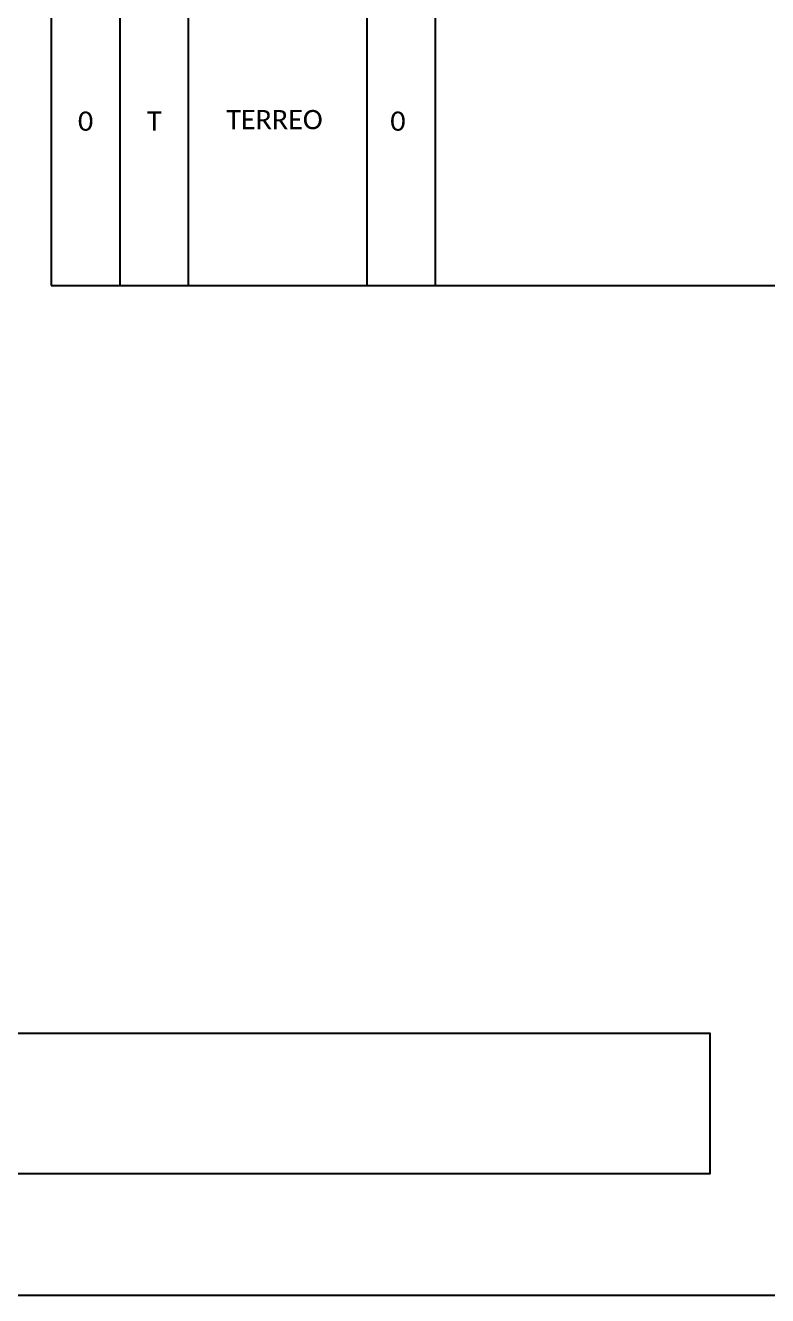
# Model space of a CAD drawing. Extents: x -4 to 2740, y 1 to 595.
# Drawn here: x 2085.3 to 2210.3, y 1.3 to 215.1 of the extents above; entities that cross this region are included whole.
import ezdxf
from ezdxf.enums import TextEntityAlignment as Align

# ---------------------------------------------------------------- set-up
doc = ezdxf.new("R2010")
doc.units = 0
doc.styles.add('WMF-Calibri0', font='calibri.ttf')

msp = doc.modelspace()

# ---------------------------------------------------------------- linework, layer by layer
msp.add_line((2089.62, 171.35), (2588.9, 171.35))
at = {"color": 7}
msp.add_lwpolyline([(1898.74, 595.26), (2739.74, 595.26), (2739.74, 1.26), (1898.74, 1.26)], close=True, dxfattribs=at)
for points in [[(2089.62, 517.36), (2089.62, 171.35)], [(2112.76, 171.35), (2112.76, 517.36)], [(2154.35, 171.35), (2154.35, 517.36)], [(2101.19, 513.24), (2101.19, 171.35)], [(2142.78, 509.13), (2142.78, 171.35)]]:
    msp.add_lwpolyline(points)
at = {"color": 0}
msp.add_lwpolyline([(1922.3, 45.46), (2200.55, 45.46), (2200.55, 21.75), (1922.3, 21.75)], close=True, dxfattribs=at)

# ---------------------------------------------------------------- texts
at = {"color": 7, "style": 'WMF-Calibri0'}
msp.add_text('TERREO', height=3.24, dxfattribs=at).set_placement((2119.12, 197.65))
for tag, flags, p in [('0', 4, (2095.4, 199.01)), ('T', 12, (2106.98, 199.04)), ('0', 4, (2148.02, 199.01))]:
    msp.add_attdef(tag, text='XX', height=3.24, dxfattribs=dict(at, flags=flags)).set_placement(p, align=Align.MIDDLE_CENTER)

doc.saveas('drawing.dxf')
